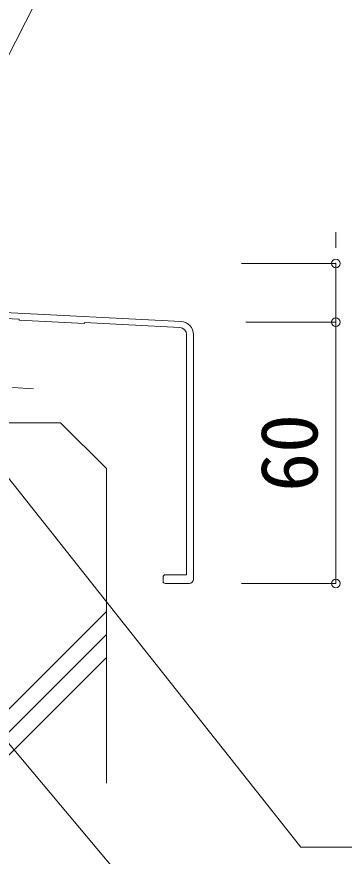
# Model space of a CAD drawing. Units: millimetres at full size; details may follow other scales. Extents: x -3425 to 3421, y -1129 to 1133.
# Drawn here: x 1608.6 to 1683.8, y -671.7 to -478.9 of the extents above; entities that cross this region are included whole.
import ezdxf
from ezdxf.enums import TextEntityAlignment as Align

# ---------------------------------------------------------------- set-up
doc = ezdxf.new("R2010")
doc.units = ezdxf.units.MM
doc.header["$LTSCALE"] = 4
doc.header["$PDMODE"] = 32
doc.header["$PDSIZE"] = 2
doc.linetypes.add('DASHED1', pattern=[1.8, 1.2, -0.6])
for name, color, linetype, lineweight in [('0-0_0', 7, 'Continuous', 18), ('0-1_1手摺寸法', 3, 'Continuous', 9), ('0-3_2躯体線', 4, 'Continuous', 9), ('0-F_MOJI', 4, 'Continuous', 9), ('1-5_笠木', 3, 'Continuous', 18)]:
    doc.layers.add(name, color=color, linetype=linetype, lineweight=lineweight)
doc.styles.add('ＭＳ ゴシック', font='')
doc.styles.get('ＭＳ ゴシック').set_extended_font_data('MS Gothic')

msp = doc.modelspace()

# ---------------------------------------------------------------- linework, layer by layer
at = {"layer": '0-0_0'}
for points in [[(1583.387, -533.676), (1587.918, -524.761), (1633.354, -435.372), (1733.187, -435.372)], [(1577.601, -548.155), (1583.81, -555.993), (1673.862, -669.671), (1959.628, -669.671)], [(1578.015, -611.634), (1584.442, -619.296), (1673.862, -725.882), (1918.46, -725.882)]]:
    msp.add_lwpolyline(points, dxfattribs=at)
at = {"layer": '0-1_1手摺寸法', "lineweight": 18}
for p, q in [((1681.872, -531.982), (1681.872, -528.382)), ((1660.212, -535.582), (1681.872, -535.582)), ((1681.872, -549.082), (1681.872, -535.582)), ((1681.872, -535.582), (1681.872, -549.082)), ((1661.212, -549.082), (1681.872, -549.082)), ((1661.212, -549.082), (1681.872, -549.082)), ((1681.872, -549.082), (1681.872, -609.082)), ((1681.872, -605.482), (1681.872, -552.682)), ((1681.872, -552.682), (1681.872, -556.282)), ((1660.212, -609.082), (1681.872, -609.082))]:
    msp.add_line(p, q, dxfattribs=at)
at = {"layer": '0-1_1手摺寸法'}
for p in [(1681.872, -535.582), (1681.872, -549.082), (1681.872, -609.082)]:
    msp.add_point(p, dxfattribs=at)
at = {"layer": '0-3_2躯体線'}
for p, q in [((1479.718, -572.206), (1618.705, -572.206)), ((1618.705, -572.206), (1629.212, -582.712)), ((1629.212, -654.959), (1629.212, -582.712)), ((1589.775, -654.959), (1629.212, -615.522)), ((1595.068, -654.959), (1629.212, -620.816)), ((1600.362, -654.959), (1629.212, -626.11))]:
    msp.add_line(p, q, dxfattribs=at)
at = {"layer": '0-F_MOJI', "color": 3, "linetype": 'DASHED1', "lineweight": 18}
msp.add_line((1612.441, -564.423), (1587.881, -562.619), dxfattribs=at)
at = {"layer": '1-5_笠木'}
for p, q in [((1452.367, -538.869), (1646.367, -548.934)), ((1554.212, -545.555), (1609.212, -548.409)), ((1609.212, -548.609), (1609.212, -548.409)), ((1609.212, -548.609), (1624.212, -549.387)), ((1624.212, -549.387), (1624.212, -549.187)), ((1624.212, -549.187), (1646.094, -550.322)), ((1647.612, -551.92), (1647.612, -607.082)), ((1649.212, -551.93), (1649.212, -608.082)), ((1642.712, -607.082), (1647.612, -607.082)), ((1642.212, -607.582), (1642.212, -608.582)), ((1642.712, -609.082), (1648.212, -609.082))]:
    msp.add_line(p, q, dxfattribs=at)
for centre, radius, start, end in [((1646.212, -551.93), 3, 0, 87.03), ((1646.012, -551.92), 1.6, 0, 87.03), ((1642.712, -607.582), 0.5, 90, 180), ((1642.712, -608.582), 0.5, 180, 270), ((1648.212, -608.082), 1, 270, 0)]:
    msp.add_arc(centre, radius, start, end, dxfattribs=at)

# ---------------------------------------------------------------- texts
at = {"layer": '0-1_1手摺寸法', "style": 'ＭＳ ゴシック'}
msp.add_text('60', height=13.14, rotation=90, dxfattribs=at).set_placement((1681.624, -588.042), align=Align.BOTTOM_LEFT)

doc.saveas('drawing.dxf')
